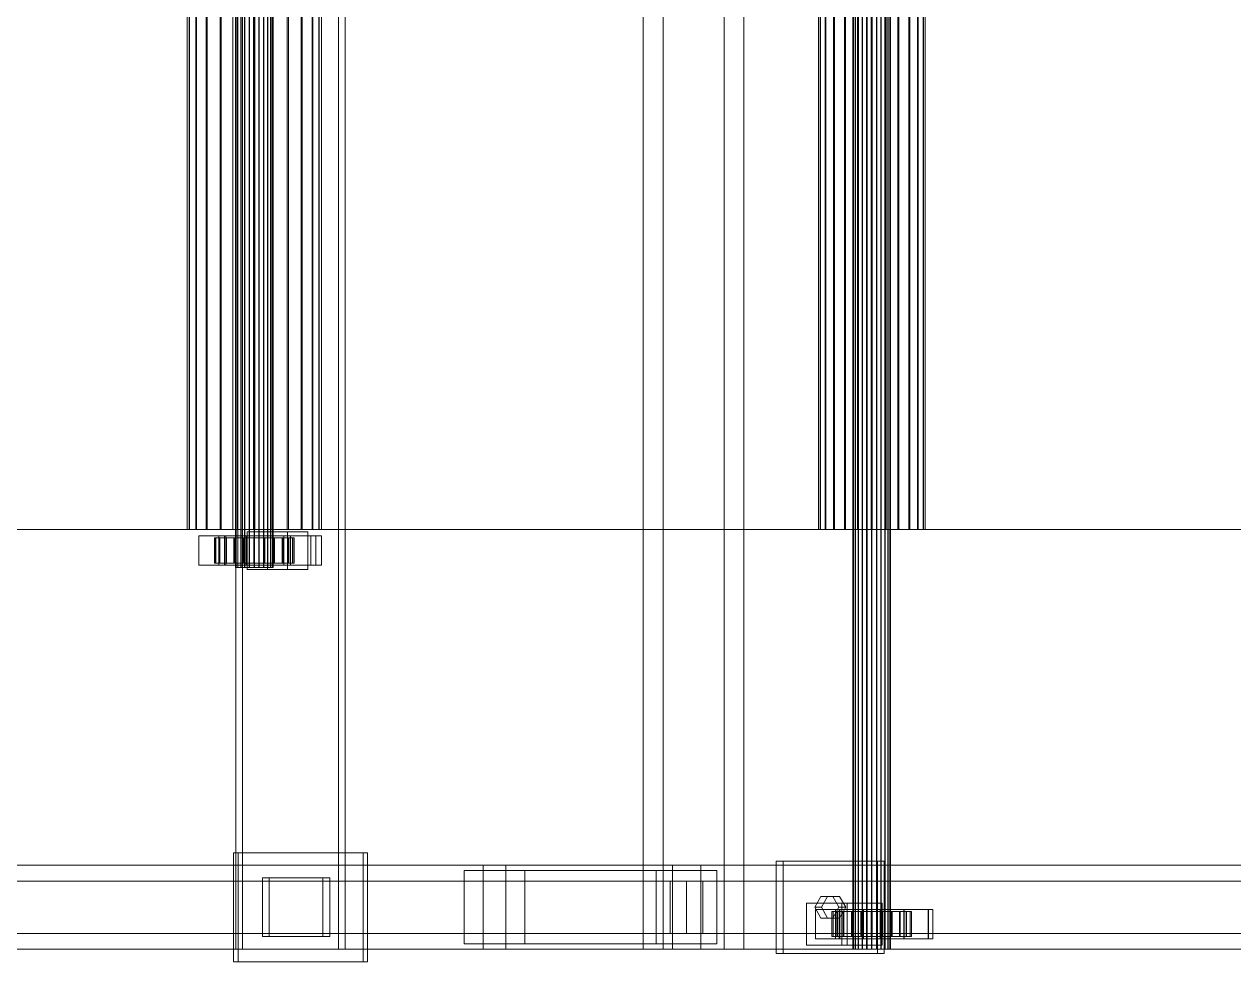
# Model space of a CAD drawing. Header units: millimetres. Extents: x -2500 to 58855, y -53268 to 6837.
# Drawn here: x 29537 to 30114, y -18456 to -18009 of the extents above; entities that cross this region are included whole.
import ezdxf

# ---------------------------------------------------------------- set-up
doc = ezdxf.new("R2010")
doc.units = ezdxf.units.MM
doc.layers.add('superior_C03', color=7, linetype='Continuous', lineweight=0)

msp = doc.modelspace()

# ---------------------------------------------------------------- linework, layer by layer
at = {"layer": 'superior_C03'}
for p, q in [((29638.166, -17550), (29638.166, -18450)), ((29641.398, -18450), (29641.398, -17550)), ((29687.089, -18450), (29687.089, -17550)), ((29690.321, -17550), (29690.321, -18450)), ((29832.379, -17550), (29832.379, -18450)), ((29841.804, -18450), (29841.804, -17550)), ((29870.901, -18450), (29870.901, -17550)), ((29880.326, -17550), (29880.326, -18450)), ((29932.202, -18450), (29932.202, -17550)), ((29932.484, -18450), (29932.484, -17550)), ((29932.534, -18450), (29932.534, -17550)), ((29933.359, -18450), (29933.359, -17550)), ((29933.457, -18450), (29933.457, -17550)), ((29934.769, -18450), (29934.769, -17550)), ((29934.907, -18450), (29934.907, -17550)), ((29936.617, -18450), (29936.617, -17550)), ((29936.787, -18450), (29936.787, -17550)), ((29938.778, -18450), (29938.778, -17550)), ((29938.967, -18450), (29938.967, -17550)), ((29941.104, -18450), (29941.104, -17550)), ((29941.3, -18450), (29941.3, -17550)), ((29943.436, -18450), (29943.436, -17550)), ((29943.626, -18450), (29943.626, -17550)), ((29945.617, -18450), (29945.617, -17550)), ((29945.786, -18450), (29945.786, -17550)), ((29947.496, -18450), (29947.496, -17550)), ((29947.635, -18450), (29947.635, -17550)), ((29948.947, -18450), (29948.947, -17550)), ((29949.045, -18450), (29949.045, -17550)), ((29949.869, -17550), (29949.869, -18450)), ((29949.92, -18450), (29949.92, -17550)), ((29950.201, -18450), (29950.201, -17550)), ((29638.008, -18268), (29638.008, -17732)), ((29638.289, -18268), (29638.289, -17732)), ((29638.34, -18268), (29638.34, -17732)), ((29639.165, -18268), (29639.165, -17732)), ((29639.263, -18268), (29639.263, -17732)), ((29640.575, -18268), (29640.575, -17732)), ((29640.713, -18268), (29640.713, -17732)), ((29642.423, -18268), (29642.423, -17732)), ((29642.592, -18268), (29642.592, -17732)), ((29644.584, -18268), (29644.584, -17732)), ((29644.773, -18268), (29644.773, -17732)), ((29646.91, -18268), (29646.91, -17732)), ((29647.105, -18268), (29647.105, -17732)), ((29649.242, -18268), (29649.242, -17732)), ((29649.431, -18268), (29649.431, -17732)), ((29651.422, -18268), (29651.422, -17732)), ((29651.592, -18268), (29651.592, -17732)), ((29653.302, -18268), (29653.302, -17732)), ((29653.44, -18268), (29653.44, -17732)), ((29654.752, -18268), (29654.752, -17732)), ((29654.85, -18268), (29654.85, -17732)), ((29655.675, -17732), (29655.675, -18268)), ((29655.726, -18268), (29655.726, -17732)), ((29656.007, -18268), (29656.007, -17732)), ((29615.009, -18250), (29615.009, -17750)), ((29616.01, -18250), (29616.01, -17750)), ((29616.19, -18250), (29616.19, -17750)), ((29619.122, -18250), (29619.122, -17750)), ((29619.47, -18250), (29619.47, -17750)), ((29624.135, -18250), (29624.135, -17750)), ((29624.627, -18250), (29624.627, -17750)), ((29630.707, -18250), (29630.707, -17750)), ((29631.31, -18250), (29631.31, -17750)), ((29638.39, -18250), (29638.39, -17750)), ((29639.062, -18250), (29639.062, -17750)), ((29646.659, -18250), (29646.659, -17750)), ((29647.355, -18250), (29647.355, -17750)), ((29654.953, -18250), (29654.953, -17750)), ((29655.625, -18250), (29655.625, -17750)), ((29662.705, -18250), (29662.705, -17750)), ((29663.308, -18250), (29663.308, -17750)), ((29669.387, -18250), (29669.387, -17750)), ((29669.88, -18250), (29669.88, -17750)), ((29674.545, -18250), (29674.545, -17750)), ((29674.893, -18250), (29674.893, -17750)), ((29677.825, -17750), (29677.825, -18250)), ((29678.005, -18250), (29678.005, -17750)), ((29679.006, -18250), (29679.006, -17750)), ((29915.803, -18250), (29915.803, -17750)), ((29916.597, -18250), (29916.597, -17750)), ((29916.74, -18250), (29916.74, -17750)), ((29919.068, -18250), (29919.068, -17750)), ((29919.344, -18250), (29919.344, -17750)), ((29923.047, -18250), (29923.047, -17750)), ((29923.438, -18250), (29923.438, -17750)), ((29928.263, -18250), (29928.263, -17750)), ((29928.742, -18250), (29928.742, -17750)), ((29934.361, -18250), (29934.361, -17750)), ((29934.895, -18250), (29934.895, -17750)), ((29940.926, -18250), (29940.926, -17750)), ((29941.478, -18250), (29941.478, -17750)), ((29947.509, -18250), (29947.509, -17750)), ((29948.042, -18250), (29948.042, -17750)), ((29953.662, -18250), (29953.662, -17750)), ((29954.14, -18250), (29954.14, -17750)), ((29958.966, -18250), (29958.966, -17750)), ((29959.357, -18250), (29959.357, -17750)), ((29963.059, -18250), (29963.059, -17750)), ((29963.336, -18250), (29963.336, -17750)), ((29965.663, -17750), (29965.663, -18250)), ((29965.806, -18250), (29965.806, -17750)), ((29966.6, -18250), (29966.6, -17750)), ((29636.774, -18000), (29636.774, -18250)), ((29638.39, -18250), (29638.39, -18000)), ((36944.047, -18250), (27467.597, -18250)), ((27468.944, -18250), (36945.393, -18250)), ((28692.981, -18250), (29636.774, -18250)), ((28694.597, -18250), (29638.39, -18250)), ((29616.19, -18250), (29615.009, -18250)), ((29615.009, -18250), (29616.01, -18250)), ((29616.01, -18250), (29619.122, -18250)), ((29619.47, -18250), (29616.19, -18250)), ((29619.122, -18250), (29624.135, -18250)), ((29624.627, -18250), (29619.47, -18250)), ((29624.135, -18250), (29630.707, -18250)), ((29631.31, -18250), (29624.627, -18250)), ((29630.707, -18250), (29638.39, -18250)), ((29639.062, -18250), (29631.31, -18250)), ((29636.774, -18250), (29638.39, -18250)), ((29636.774, -18250), (30580.566, -18250)), ((29638.39, -18250), (30582.182, -18250)), ((29638.39, -18250), (29646.659, -18250)), ((29647.355, -18250), (29639.062, -18250)), ((29662.832, -18251), (29643.571, -18251)), ((29643.571, -18251), (29643.571, -18269)), ((29653.266, -18251), (29643.571, -18251)), ((29646.659, -18250), (29654.953, -18250)), ((29655.625, -18250), (29647.355, -18250)), ((29653.266, -18269), (29653.266, -18251)), ((29653.266, -18251), (29672.527, -18251)), ((29654.953, -18250), (29662.705, -18250)), ((29663.308, -18250), (29655.625, -18250)), ((29662.705, -18250), (29669.387, -18250)), ((29662.832, -18269), (29662.832, -18251)), ((29662.832, -18251), (29672.527, -18251)), ((29669.88, -18250), (29663.308, -18250)), ((29669.387, -18250), (29674.545, -18250)), ((29674.893, -18250), (29669.88, -18250)), ((29672.527, -18251), (29672.527, -18269)), ((29674.545, -18250), (29677.825, -18250)), ((29678.005, -18250), (29674.893, -18250)), ((29677.825, -18250), (29679.006, -18250)), ((29679.006, -18250), (29678.005, -18250)), ((29916.74, -18250), (29915.803, -18250)), ((29915.803, -18250), (29916.597, -18250)), ((29916.597, -18250), (29919.068, -18250)), ((29919.344, -18250), (29916.74, -18250)), ((29919.068, -18250), (29923.047, -18250)), ((29923.438, -18250), (29919.344, -18250)), ((29923.047, -18250), (29928.263, -18250)), ((29928.742, -18250), (29923.438, -18250)), ((29928.263, -18250), (29934.361, -18250)), ((29934.895, -18250), (29928.742, -18250)), ((29934.361, -18250), (29940.926, -18250)), ((29941.478, -18250), (29934.895, -18250)), ((29940.926, -18250), (29947.509, -18250)), ((29948.042, -18250), (29941.478, -18250)), ((29947.509, -18250), (29953.662, -18250)), ((29954.14, -18250), (29948.042, -18250)), ((29953.662, -18250), (29958.966, -18250)), ((29959.357, -18250), (29954.14, -18250)), ((29958.966, -18250), (29963.059, -18250)), ((29963.336, -18250), (29959.357, -18250)), ((29963.059, -18250), (29965.663, -18250)), ((29965.806, -18250), (29963.336, -18250)), ((29965.663, -18250), (29966.6, -18250)), ((29966.6, -18250), (29965.806, -18250)), ((29630.22, -18253), (29620.589, -18253)), ((29620.589, -18253), (29620.589, -18267)), ((29633.516, -18253), (29620.589, -18253)), ((29628.602, -18254), (29628.009, -18254)), ((29628.009, -18254), (29638.008, -18254)), ((29628.009, -18266), (29628.009, -18254)), ((29628.009, -18254), (29628.709, -18254)), ((29630.451, -18254), (29628.602, -18254)), ((29628.602, -18254), (29638.289, -18254)), ((29628.602, -18266), (29628.602, -18254)), ((29628.709, -18254), (29638.34, -18254)), ((29628.709, -18266), (29628.709, -18254)), ((29628.709, -18254), (29630.657, -18254)), ((29676.315, -18253), (29630.088, -18253)), ((29630.088, -18253), (29630.088, -18267)), ((29632.781, -18253), (29630.088, -18253)), ((29630.22, -18267), (29630.22, -18253)), ((29630.22, -18253), (29643.147, -18253)), ((29633.427, -18254), (29630.451, -18254)), ((29630.451, -18254), (29639.165, -18254)), ((29630.451, -18266), (29630.451, -18254)), ((29630.657, -18254), (29639.263, -18254)), ((29630.657, -18266), (29630.657, -18254)), ((29630.657, -18254), (29633.719, -18254)), ((29632.781, -18267), (29632.781, -18253)), ((29632.781, -18253), (29679.008, -18253)), ((29637.329, -18254), (29633.427, -18254)), ((29633.427, -18254), (29640.575, -18254)), ((29633.427, -18266), (29633.427, -18254)), ((29633.516, -18267), (29633.516, -18253)), ((29633.516, -18253), (29643.147, -18253)), ((29633.719, -18254), (29640.713, -18254)), ((29633.719, -18266), (29633.719, -18254)), ((29633.719, -18254), (29637.687, -18254)), ((29641.891, -18254), (29637.329, -18254)), ((29637.329, -18254), (29642.423, -18254)), ((29637.329, -18266), (29637.329, -18254)), ((29637.687, -18254), (29642.592, -18254)), ((29637.687, -18266), (29637.687, -18254)), ((29637.687, -18254), (29642.29, -18254)), ((29638.008, -18254), (29638.289, -18254)), ((29638.008, -18254), (29638.008, -18266)), ((29638.34, -18254), (29638.008, -18254)), ((29638.289, -18254), (29639.165, -18254)), ((29638.289, -18254), (29638.289, -18266)), ((29638.34, -18254), (29638.34, -18266)), ((29639.263, -18254), (29638.34, -18254)), ((29639.165, -18254), (29640.575, -18254)), ((29639.165, -18254), (29639.165, -18266)), ((29639.263, -18254), (29639.263, -18266)), ((29640.713, -18254), (29639.263, -18254)), ((29640.575, -18254), (29642.423, -18254)), ((29640.575, -18254), (29640.575, -18266)), ((29640.713, -18254), (29640.713, -18266)), ((29642.592, -18254), (29640.713, -18254)), ((29646.801, -18254), (29641.891, -18254)), ((29641.891, -18254), (29644.584, -18254)), ((29641.891, -18266), (29641.891, -18254)), ((29642.29, -18254), (29644.773, -18254)), ((29642.29, -18266), (29642.29, -18254)), ((29642.29, -18254), (29647.214, -18254)), ((29642.423, -18254), (29644.584, -18254)), ((29642.423, -18254), (29642.423, -18266)), ((29642.592, -18254), (29642.592, -18266)), ((29644.773, -18254), (29642.592, -18254)), ((29643.147, -18253), (29643.147, -18267)), ((29644.584, -18254), (29646.91, -18254)), ((29644.584, -18254), (29644.584, -18266)), ((29644.773, -18254), (29644.773, -18266)), ((29647.105, -18254), (29644.773, -18254)), ((29651.725, -18254), (29646.801, -18254)), ((29646.801, -18254), (29646.91, -18254)), ((29646.801, -18266), (29646.801, -18254)), ((29646.91, -18254), (29649.242, -18254)), ((29646.91, -18254), (29646.91, -18266)), ((29647.214, -18254), (29647.105, -18254)), ((29647.105, -18254), (29647.105, -18266)), ((29649.431, -18254), (29647.105, -18254)), ((29647.214, -18266), (29647.214, -18254)), ((29647.214, -18254), (29652.124, -18254)), ((29651.725, -18254), (29649.242, -18254)), ((29649.242, -18254), (29651.422, -18254)), ((29649.242, -18254), (29649.242, -18266)), ((29652.124, -18254), (29649.431, -18254)), ((29649.431, -18254), (29649.431, -18266)), ((29651.592, -18254), (29649.431, -18254)), ((29661.037, -18253), (29651.407, -18253)), ((29651.407, -18253), (29651.407, -18267)), ((29664.334, -18253), (29651.407, -18253)), ((29656.328, -18254), (29651.422, -18254)), ((29651.422, -18254), (29653.302, -18254)), ((29651.422, -18254), (29651.422, -18266)), ((29656.686, -18254), (29651.592, -18254)), ((29651.592, -18254), (29651.592, -18266)), ((29653.44, -18254), (29651.592, -18254)), ((29656.328, -18254), (29651.725, -18254)), ((29651.725, -18266), (29651.725, -18254)), ((29652.124, -18266), (29652.124, -18254)), ((29652.124, -18254), (29656.686, -18254)), ((29660.296, -18254), (29653.302, -18254)), ((29653.302, -18254), (29654.752, -18254)), ((29653.302, -18254), (29653.302, -18266)), ((29660.588, -18254), (29653.44, -18254)), ((29653.44, -18254), (29653.44, -18266)), ((29654.85, -18254), (29653.44, -18254)), ((29663.358, -18254), (29654.752, -18254)), ((29654.752, -18254), (29655.675, -18254)), ((29654.752, -18254), (29654.752, -18266)), ((29663.564, -18254), (29654.85, -18254)), ((29654.85, -18254), (29654.85, -18266)), ((29655.726, -18254), (29654.85, -18254)), ((29655.675, -18254), (29665.305, -18254)), ((29655.675, -18266), (29655.675, -18254)), ((29655.675, -18254), (29656.007, -18254)), ((29665.412, -18254), (29655.726, -18254)), ((29655.726, -18254), (29655.726, -18266)), ((29656.007, -18254), (29655.726, -18254)), ((29666.006, -18254), (29656.007, -18254)), ((29656.007, -18254), (29656.007, -18266)), ((29660.296, -18254), (29656.328, -18254)), ((29656.328, -18266), (29656.328, -18254)), ((29656.686, -18266), (29656.686, -18254)), ((29656.686, -18254), (29660.588, -18254)), ((29663.358, -18254), (29660.296, -18254)), ((29660.296, -18266), (29660.296, -18254)), ((29660.588, -18266), (29660.588, -18254)), ((29660.588, -18254), (29663.564, -18254)), ((29661.037, -18267), (29661.037, -18253)), ((29661.037, -18253), (29673.964, -18253)), ((29665.305, -18254), (29663.358, -18254)), ((29663.358, -18266), (29663.358, -18254)), ((29663.564, -18266), (29663.564, -18254)), ((29663.564, -18254), (29665.412, -18254)), ((29664.334, -18267), (29664.334, -18253)), ((29664.334, -18253), (29673.964, -18253)), ((29665.305, -18254), (29665.305, -18266)), ((29666.006, -18254), (29665.305, -18254)), ((29665.412, -18266), (29665.412, -18254)), ((29665.412, -18254), (29666.006, -18254)), ((29666.006, -18266), (29666.006, -18254)), ((29673.964, -18253), (29673.964, -18267)), ((29676.315, -18267), (29676.315, -18253)), ((29676.315, -18253), (29679.008, -18253)), ((29679.008, -18253), (29679.008, -18267)), ((29620.589, -18267), (29630.22, -18267)), ((29620.589, -18267), (29633.516, -18267)), ((29638.008, -18266), (29628.009, -18266)), ((29628.009, -18266), (29628.602, -18266)), ((29628.709, -18266), (29628.009, -18266)), ((29638.289, -18266), (29628.602, -18266)), ((29628.602, -18266), (29630.451, -18266)), ((29638.34, -18266), (29628.709, -18266)), ((29630.657, -18266), (29628.709, -18266)), ((29630.088, -18267), (29676.315, -18267)), ((29630.088, -18267), (29632.781, -18267)), ((29643.147, -18267), (29630.22, -18267)), ((29639.165, -18266), (29630.451, -18266)), ((29630.451, -18266), (29633.427, -18266)), ((29639.263, -18266), (29630.657, -18266)), ((29633.719, -18266), (29630.657, -18266)), ((29679.008, -18267), (29632.781, -18267)), ((29640.575, -18266), (29633.427, -18266)), ((29633.427, -18266), (29637.329, -18266)), ((29643.147, -18267), (29633.516, -18267)), ((29640.713, -18266), (29633.719, -18266)), ((29637.687, -18266), (29633.719, -18266)), ((29642.423, -18266), (29637.329, -18266)), ((29637.329, -18266), (29641.891, -18266)), ((29642.592, -18266), (29637.687, -18266)), ((29642.29, -18266), (29637.687, -18266)), ((29638.289, -18266), (29638.008, -18266)), ((29638.008, -18266), (29638.34, -18266)), ((29638.34, -18268), (29638.008, -18268)), ((29638.008, -18268), (29638.289, -18268)), ((29639.165, -18266), (29638.289, -18266)), ((29638.289, -18268), (29639.165, -18268)), ((29638.34, -18266), (29639.263, -18266)), ((29639.263, -18268), (29638.34, -18268)), ((29640.575, -18266), (29639.165, -18266)), ((29639.165, -18268), (29640.575, -18268)), ((29639.263, -18266), (29640.713, -18266)), ((29640.713, -18268), (29639.263, -18268)), ((29642.423, -18266), (29640.575, -18266)), ((29640.575, -18268), (29642.423, -18268)), ((29640.713, -18266), (29642.592, -18266)), ((29642.592, -18268), (29640.713, -18268)), ((29644.584, -18266), (29641.891, -18266)), ((29641.891, -18266), (29646.801, -18266)), ((29644.773, -18266), (29642.29, -18266)), ((29647.214, -18266), (29642.29, -18266)), ((29644.584, -18266), (29642.423, -18266)), ((29642.423, -18268), (29644.584, -18268)), ((29642.592, -18266), (29644.773, -18266)), ((29644.773, -18268), (29642.592, -18268)), ((29643.571, -18269), (29662.832, -18269)), ((29653.266, -18269), (29643.571, -18269)), ((29646.91, -18266), (29644.584, -18266)), ((29644.584, -18268), (29646.91, -18268)), ((29644.773, -18266), (29647.105, -18266)), ((29647.105, -18268), (29644.773, -18268)), ((29646.91, -18266), (29646.801, -18266)), ((29646.801, -18266), (29651.725, -18266)), ((29649.242, -18266), (29646.91, -18266)), ((29646.91, -18268), (29649.242, -18268)), ((29647.105, -18266), (29647.214, -18266)), ((29647.105, -18266), (29649.431, -18266)), ((29649.431, -18268), (29647.105, -18268)), ((29652.124, -18266), (29647.214, -18266)), ((29651.422, -18266), (29649.242, -18266)), ((29649.242, -18266), (29651.725, -18266)), ((29649.242, -18268), (29651.422, -18268)), ((29649.431, -18266), (29652.124, -18266)), ((29649.431, -18266), (29651.592, -18266)), ((29651.592, -18268), (29649.431, -18268)), ((29651.407, -18267), (29661.037, -18267)), ((29651.407, -18267), (29664.334, -18267)), ((29653.302, -18266), (29651.422, -18266)), ((29651.422, -18266), (29656.328, -18266)), ((29651.422, -18268), (29653.302, -18268)), ((29651.592, -18266), (29656.686, -18266)), ((29651.592, -18266), (29653.44, -18266)), ((29653.44, -18268), (29651.592, -18268)), ((29651.725, -18266), (29656.328, -18266)), ((29656.686, -18266), (29652.124, -18266)), ((29672.527, -18269), (29653.266, -18269)), ((29654.752, -18266), (29653.302, -18266)), ((29653.302, -18266), (29660.296, -18266)), ((29653.302, -18268), (29654.752, -18268)), ((29653.44, -18266), (29660.588, -18266)), ((29653.44, -18266), (29654.85, -18266)), ((29654.85, -18268), (29653.44, -18268)), ((29655.675, -18266), (29654.752, -18266)), ((29654.752, -18266), (29663.358, -18266)), ((29654.752, -18268), (29655.675, -18268)), ((29654.85, -18266), (29663.564, -18266)), ((29654.85, -18266), (29655.726, -18266)), ((29655.726, -18268), (29654.85, -18268)), ((29665.305, -18266), (29655.675, -18266)), ((29656.007, -18266), (29655.675, -18266)), ((29655.675, -18268), (29656.007, -18268)), ((29655.726, -18266), (29665.412, -18266)), ((29655.726, -18266), (29656.007, -18266)), ((29656.007, -18268), (29655.726, -18268)), ((29656.007, -18266), (29666.006, -18266)), ((29656.328, -18266), (29660.296, -18266)), ((29660.588, -18266), (29656.686, -18266)), ((29660.296, -18266), (29663.358, -18266)), ((29663.564, -18266), (29660.588, -18266)), ((29673.964, -18267), (29661.037, -18267)), ((29672.527, -18269), (29662.832, -18269)), ((29663.358, -18266), (29665.305, -18266)), ((29665.412, -18266), (29663.564, -18266)), ((29673.964, -18267), (29664.334, -18267)), ((29665.305, -18266), (29666.006, -18266)), ((29666.006, -18266), (29665.412, -18266)), ((29679.008, -18267), (29676.315, -18267)), ((29698.831, -18404), (29637.196, -18404)), ((29637.196, -18404), (29637.196, -18456)), ((29639.35, -18404), (29637.196, -18404)), ((29639.35, -18456), (29639.35, -18404)), ((29639.35, -18404), (29700.986, -18404)), ((29698.831, -18456), (29698.831, -18404)), ((29698.831, -18404), (29700.986, -18404)), ((29700.986, -18404), (29700.986, -18456)), ((29756.035, -18410), (28600.37, -18410)), ((28611.143, -18410), (29766.807, -18410)), ((29846.253, -18410), (28690.589, -18410)), ((28704.054, -18410), (29859.719, -18410)), ((29775.867, -18412.5), (29746.975, -18412.5)), ((29746.975, -18412.5), (29746.975, -18447.5)), ((29838.54, -18412.5), (29746.975, -18412.5)), ((29756.035, -18410), (29756.035, -18450)), ((29766.807, -18410), (29756.035, -18410)), ((30911.7, -18410), (29756.035, -18410)), ((29766.807, -18450), (29766.807, -18410)), ((29766.807, -18410), (30922.472, -18410)), ((29775.867, -18447.5), (29775.867, -18412.5)), ((29775.867, -18412.5), (29867.432, -18412.5)), ((29838.54, -18447.5), (29838.54, -18412.5)), ((29838.54, -18412.5), (29867.432, -18412.5)), ((29846.253, -18410), (29846.253, -18450)), ((29859.719, -18410), (29846.253, -18410)), ((31001.918, -18410), (29846.253, -18410)), ((29859.719, -18450), (29859.719, -18410)), ((29859.719, -18410), (31015.383, -18410)), ((29867.432, -18412.5), (29867.432, -18447.5)), ((29943.895, -18408), (29895.742, -18408)), ((29895.742, -18408), (29895.742, -18452)), ((29898.974, -18408), (29895.742, -18408)), ((29898.974, -18452), (29898.974, -18408)), ((29898.974, -18408), (29947.127, -18408)), ((29943.895, -18452), (29943.895, -18408)), ((29943.895, -18408), (29947.127, -18408)), ((29947.127, -18408), (29947.127, -18452)), ((28605.705, -18417.5), (29852.935, -18417.5)), ((29853.037, -18417.5), (28605.808, -18417.5)), ((29679.766, -18416), (29650.875, -18416)), ((29650.875, -18416), (29650.875, -18444)), ((29654.106, -18416), (29650.875, -18416)), ((29654.106, -18444), (29654.106, -18416)), ((29654.106, -18416), (29682.998, -18416)), ((29679.766, -18444), (29679.766, -18416)), ((29679.766, -18416), (29682.998, -18416)), ((29682.998, -18416), (29682.998, -18444)), ((29845.162, -18417.5), (29860.811, -18417.5)), ((29845.162, -18442.5), (29845.162, -18417.5)), ((30909.261, -18417.5), (29845.162, -18417.5)), ((29852.935, -18442.5), (29852.935, -18417.5)), ((29852.935, -18417.5), (29853.037, -18417.5)), ((29853.037, -18417.5), (29853.037, -18442.5)), ((29860.811, -18417.5), (29860.811, -18442.5)), ((29860.811, -18417.5), (30924.91, -18417.5)), ((29914.04, -18430), (29916.93, -18424.804)), ((29916.93, -18424.804), (29922.708, -18424.804)), ((29920.161, -18424.804), (29916.93, -18424.804)), ((29920.161, -18424.804), (29917.272, -18430)), ((29925.94, -18424.804), (29920.161, -18424.804)), ((29922.708, -18424.804), (29925.597, -18430)), ((29925.94, -18424.804), (29922.708, -18424.804)), ((29928.829, -18430), (29925.94, -18424.804)), ((29929.449, -18428), (29910.188, -18428)), ((29910.188, -18428), (29910.188, -18448)), ((29926.993, -18428), (29910.188, -18428)), ((29916.93, -18435.196), (29914.04, -18430)), ((29914.04, -18430), (29917.272, -18430)), ((29917.272, -18430), (29920.161, -18435.196)), ((29925.597, -18430), (29922.708, -18435.196)), ((29928.829, -18430), (29925.597, -18430)), ((29925.94, -18435.196), (29928.829, -18430)), ((29926.993, -18448), (29926.993, -18428)), ((29926.993, -18428), (29946.254, -18428)), ((29929.449, -18448), (29929.449, -18428)), ((29929.449, -18428), (29946.254, -18428)), ((29946.254, -18428), (29946.254, -18448)), ((29925.916, -18431), (29914.359, -18431)), ((29914.359, -18431), (29914.359, -18445)), ((29925.67, -18431), (29914.359, -18431)), ((29922.708, -18435.196), (29916.93, -18435.196)), ((29920.161, -18435.196), (29916.93, -18435.196)), ((29920.161, -18435.196), (29925.94, -18435.196)), ((29922.797, -18432), (29922.203, -18432)), ((29922.203, -18432), (29932.202, -18432)), ((29922.203, -18444), (29922.203, -18432)), ((29922.203, -18432), (29922.904, -18432)), ((29925.94, -18435.196), (29922.708, -18435.196)), ((29924.645, -18432), (29922.797, -18432)), ((29922.797, -18432), (29932.484, -18432)), ((29922.797, -18444), (29922.797, -18432)), ((29922.904, -18432), (29932.534, -18432)), ((29922.904, -18444), (29922.904, -18432)), ((29922.904, -18432), (29924.852, -18432)), ((29968.2, -18431), (29923.899, -18431)), ((29923.899, -18431), (29923.899, -18445)), ((29926.054, -18431), (29923.899, -18431)), ((29927.621, -18432), (29924.645, -18432)), ((29924.645, -18432), (29933.359, -18432)), ((29924.645, -18444), (29924.645, -18432)), ((29924.852, -18432), (29933.457, -18432)), ((29924.852, -18444), (29924.852, -18432)), ((29924.852, -18432), (29927.914, -18432)), ((29925.67, -18445), (29925.67, -18431)), ((29925.67, -18431), (29937.227, -18431)), ((29925.916, -18445), (29925.916, -18431)), ((29925.916, -18431), (29937.227, -18431)), ((29926.054, -18445), (29926.054, -18431)), ((29926.054, -18431), (29970.354, -18431)), ((29931.523, -18432), (29927.621, -18432)), ((29927.621, -18432), (29934.769, -18432)), ((29927.621, -18444), (29927.621, -18432)), ((29927.914, -18432), (29934.907, -18432)), ((29927.914, -18444), (29927.914, -18432)), ((29927.914, -18432), (29931.881, -18432)), ((29936.085, -18432), (29931.523, -18432)), ((29931.523, -18432), (29936.617, -18432)), ((29931.523, -18444), (29931.523, -18432)), ((29931.881, -18432), (29936.787, -18432)), ((29931.881, -18444), (29931.881, -18432)), ((29931.881, -18432), (29936.484, -18432)), ((29932.202, -18432), (29932.484, -18432)), ((29932.202, -18432), (29932.202, -18444)), ((29932.534, -18432), (29932.202, -18432)), ((29932.484, -18432), (29933.359, -18432)), ((29932.484, -18432), (29932.484, -18444)), ((29932.534, -18432), (29932.534, -18444)), ((29933.457, -18432), (29932.534, -18432)), ((29933.359, -18432), (29934.769, -18432)), ((29933.359, -18432), (29933.359, -18444)), ((29933.457, -18432), (29933.457, -18444)), ((29934.907, -18432), (29933.457, -18432)), ((29934.769, -18432), (29936.617, -18432)), ((29934.769, -18432), (29934.769, -18444)), ((29934.907, -18432), (29934.907, -18444)), ((29936.787, -18432), (29934.907, -18432)), ((29940.995, -18432), (29936.085, -18432)), ((29936.085, -18432), (29938.778, -18432)), ((29936.085, -18444), (29936.085, -18432)), ((29936.484, -18432), (29938.967, -18432)), ((29936.484, -18444), (29936.484, -18432)), ((29936.484, -18432), (29941.408, -18432)), ((29936.617, -18432), (29938.778, -18432)), ((29936.617, -18432), (29936.617, -18444)), ((29936.787, -18432), (29936.787, -18444)), ((29938.967, -18432), (29936.787, -18432)), ((29937.227, -18431), (29937.227, -18445)), ((29938.778, -18432), (29941.104, -18432)), ((29938.778, -18432), (29938.778, -18444)), ((29938.967, -18432), (29938.967, -18444)), ((29941.3, -18432), (29938.967, -18432)), ((29945.919, -18432), (29940.995, -18432)), ((29940.995, -18432), (29941.104, -18432)), ((29940.995, -18444), (29940.995, -18432)), ((29941.104, -18432), (29943.436, -18432)), ((29941.104, -18432), (29941.104, -18444)), ((29941.408, -18432), (29941.3, -18432)), ((29941.3, -18432), (29941.3, -18444)), ((29943.626, -18432), (29941.3, -18432)), ((29941.408, -18444), (29941.408, -18432)), ((29941.408, -18432), (29946.319, -18432)), ((29945.919, -18432), (29943.436, -18432)), ((29943.436, -18432), (29945.617, -18432)), ((29943.436, -18432), (29943.436, -18444)), ((29946.319, -18432), (29943.626, -18432)), ((29943.626, -18432), (29943.626, -18444)), ((29945.786, -18432), (29943.626, -18432)), ((29956.733, -18431), (29945.177, -18431)), ((29945.177, -18431), (29945.177, -18445)), ((29956.488, -18431), (29945.177, -18431)), ((29950.522, -18432), (29945.617, -18432)), ((29945.617, -18432), (29947.496, -18432)), ((29945.617, -18432), (29945.617, -18444)), ((29950.88, -18432), (29945.786, -18432)), ((29945.786, -18432), (29945.786, -18444)), ((29947.635, -18432), (29945.786, -18432)), ((29950.522, -18432), (29945.919, -18432)), ((29945.919, -18444), (29945.919, -18432)), ((29946.319, -18444), (29946.319, -18432)), ((29946.319, -18432), (29950.88, -18432)), ((29954.49, -18432), (29947.496, -18432)), ((29947.496, -18432), (29948.947, -18432)), ((29947.496, -18432), (29947.496, -18444)), ((29954.782, -18432), (29947.635, -18432)), ((29947.635, -18432), (29947.635, -18444)), ((29949.045, -18432), (29947.635, -18432)), ((29957.552, -18432), (29948.947, -18432)), ((29948.947, -18432), (29949.869, -18432)), ((29948.947, -18432), (29948.947, -18444)), ((29957.759, -18432), (29949.045, -18432)), ((29949.045, -18432), (29949.045, -18444)), ((29949.92, -18432), (29949.045, -18432)), ((29949.869, -18432), (29959.5, -18432)), ((29949.869, -18444), (29949.869, -18432)), ((29949.869, -18432), (29950.201, -18432)), ((29959.607, -18432), (29949.92, -18432)), ((29949.92, -18432), (29949.92, -18444)), ((29950.201, -18432), (29949.92, -18432)), ((29960.201, -18432), (29950.201, -18432)), ((29950.201, -18432), (29950.201, -18444)), ((29954.49, -18432), (29950.522, -18432)), ((29950.522, -18444), (29950.522, -18432)), ((29950.88, -18444), (29950.88, -18432)), ((29950.88, -18432), (29954.782, -18432)), ((29957.552, -18432), (29954.49, -18432)), ((29954.49, -18444), (29954.49, -18432)), ((29954.782, -18444), (29954.782, -18432)), ((29954.782, -18432), (29957.759, -18432)), ((29956.488, -18445), (29956.488, -18431)), ((29956.488, -18431), (29968.044, -18431)), ((29956.733, -18445), (29956.733, -18431)), ((29956.733, -18431), (29968.044, -18431)), ((29959.5, -18432), (29957.552, -18432)), ((29957.552, -18444), (29957.552, -18432)), ((29957.759, -18444), (29957.759, -18432)), ((29957.759, -18432), (29959.607, -18432)), ((29959.5, -18432), (29959.5, -18444)), ((29960.201, -18432), (29959.5, -18432)), ((29959.607, -18444), (29959.607, -18432)), ((29959.607, -18432), (29960.201, -18432)), ((29960.201, -18444), (29960.201, -18432)), ((29968.044, -18431), (29968.044, -18445)), ((29968.2, -18445), (29968.2, -18431)), ((29968.2, -18431), (29970.354, -18431)), ((29970.354, -18431), (29970.354, -18445)), ((28605.705, -18442.5), (29852.935, -18442.5)), ((28605.808, -18442.5), (29853.037, -18442.5)), ((29650.875, -18444), (29679.766, -18444)), ((29650.875, -18444), (29654.106, -18444)), ((29682.998, -18444), (29654.106, -18444)), ((29682.998, -18444), (29679.766, -18444)), ((29746.975, -18447.5), (29775.867, -18447.5)), ((29838.54, -18447.5), (29746.975, -18447.5)), ((29867.432, -18447.5), (29775.867, -18447.5)), ((29867.432, -18447.5), (29838.54, -18447.5)), ((29860.811, -18442.5), (29845.162, -18442.5)), ((29845.162, -18442.5), (30909.261, -18442.5)), ((29853.037, -18442.5), (29852.935, -18442.5)), ((29860.811, -18442.5), (30924.91, -18442.5)), ((29910.188, -18448), (29929.449, -18448)), ((29910.188, -18448), (29926.993, -18448)), ((29914.359, -18445), (29925.916, -18445)), ((29914.359, -18445), (29925.67, -18445)), ((29932.202, -18444), (29922.203, -18444)), ((29922.203, -18444), (29922.797, -18444)), ((29922.904, -18444), (29922.203, -18444)), ((29932.484, -18444), (29922.797, -18444)), ((29922.797, -18444), (29924.645, -18444)), ((29932.534, -18444), (29922.904, -18444)), ((29924.852, -18444), (29922.904, -18444)), ((29923.899, -18445), (29968.2, -18445)), ((29923.899, -18445), (29926.054, -18445)), ((29933.359, -18444), (29924.645, -18444)), ((29924.645, -18444), (29927.621, -18444)), ((29933.457, -18444), (29924.852, -18444)), ((29927.914, -18444), (29924.852, -18444)), ((29937.227, -18445), (29925.67, -18445)), ((29937.227, -18445), (29925.916, -18445)), ((29970.354, -18445), (29926.054, -18445)), ((29946.254, -18448), (29926.993, -18448)), ((29934.769, -18444), (29927.621, -18444)), ((29927.621, -18444), (29931.523, -18444)), ((29934.907, -18444), (29927.914, -18444)), ((29931.881, -18444), (29927.914, -18444)), ((29946.254, -18448), (29929.449, -18448)), ((29936.617, -18444), (29931.523, -18444)), ((29931.523, -18444), (29936.085, -18444)), ((29936.787, -18444), (29931.881, -18444)), ((29936.484, -18444), (29931.881, -18444)), ((29932.484, -18444), (29932.202, -18444)), ((29932.202, -18444), (29932.534, -18444)), ((29933.359, -18444), (29932.484, -18444)), ((29932.534, -18444), (29933.457, -18444)), ((29934.769, -18444), (29933.359, -18444)), ((29933.457, -18444), (29934.907, -18444)), ((29936.617, -18444), (29934.769, -18444)), ((29934.907, -18444), (29936.787, -18444)), ((29938.778, -18444), (29936.085, -18444)), ((29936.085, -18444), (29940.995, -18444)), ((29938.967, -18444), (29936.484, -18444)), ((29941.408, -18444), (29936.484, -18444)), ((29938.778, -18444), (29936.617, -18444)), ((29936.787, -18444), (29938.967, -18444)), ((29941.104, -18444), (29938.778, -18444)), ((29938.967, -18444), (29941.3, -18444)), ((29941.104, -18444), (29940.995, -18444)), ((29940.995, -18444), (29945.919, -18444)), ((29943.436, -18444), (29941.104, -18444)), ((29941.3, -18444), (29941.408, -18444)), ((29941.3, -18444), (29943.626, -18444)), ((29946.319, -18444), (29941.408, -18444)), ((29945.617, -18444), (29943.436, -18444)), ((29943.436, -18444), (29945.919, -18444)), ((29943.626, -18444), (29946.319, -18444)), ((29943.626, -18444), (29945.786, -18444)), ((29945.177, -18445), (29956.733, -18445)), ((29945.177, -18445), (29956.488, -18445)), ((29947.496, -18444), (29945.617, -18444)), ((29945.617, -18444), (29950.522, -18444)), ((29945.786, -18444), (29950.88, -18444)), ((29945.786, -18444), (29947.635, -18444)), ((29945.919, -18444), (29950.522, -18444)), ((29950.88, -18444), (29946.319, -18444)), ((29948.947, -18444), (29947.496, -18444)), ((29947.496, -18444), (29954.49, -18444)), ((29947.635, -18444), (29954.782, -18444)), ((29947.635, -18444), (29949.045, -18444)), ((29949.869, -18444), (29948.947, -18444)), ((29948.947, -18444), (29957.552, -18444)), ((29949.045, -18444), (29957.759, -18444)), ((29949.045, -18444), (29949.92, -18444)), ((29959.5, -18444), (29949.869, -18444)), ((29950.201, -18444), (29949.869, -18444)), ((29949.92, -18444), (29959.607, -18444)), ((29949.92, -18444), (29950.201, -18444)), ((29950.201, -18444), (29960.201, -18444)), ((29950.522, -18444), (29954.49, -18444)), ((29954.782, -18444), (29950.88, -18444)), ((29954.49, -18444), (29957.552, -18444)), ((29957.759, -18444), (29954.782, -18444)), ((29968.044, -18445), (29956.488, -18445)), ((29968.044, -18445), (29956.733, -18445)), ((29957.552, -18444), (29959.5, -18444)), ((29959.607, -18444), (29957.759, -18444)), ((29959.5, -18444), (29960.201, -18444)), ((29960.201, -18444), (29959.607, -18444)), ((29970.354, -18445), (29968.2, -18445)), ((28600.37, -18450), (29756.035, -18450)), ((28611.143, -18450), (29766.807, -18450)), ((28690.589, -18450), (29846.253, -18450)), ((28704.054, -18450), (29859.719, -18450)), ((29638.166, -18450), (29687.089, -18450)), ((29638.166, -18450), (29641.398, -18450)), ((29690.321, -18450), (29641.398, -18450)), ((29690.321, -18450), (29687.089, -18450)), ((29756.035, -18450), (29766.807, -18450)), ((29756.035, -18450), (30911.7, -18450)), ((29766.807, -18450), (30922.472, -18450)), ((29832.379, -18450), (29870.901, -18450)), ((29832.379, -18450), (29841.804, -18450)), ((29880.326, -18450), (29841.804, -18450)), ((29846.253, -18450), (29859.719, -18450)), ((29846.253, -18450), (31001.918, -18450)), ((29859.719, -18450), (31015.383, -18450)), ((29880.326, -18450), (29870.901, -18450)), ((29895.742, -18452), (29943.895, -18452)), ((29895.742, -18452), (29898.974, -18452)), ((29947.127, -18452), (29898.974, -18452)), ((29932.534, -18450), (29932.202, -18450)), ((29932.202, -18450), (29932.484, -18450)), ((29932.484, -18450), (29933.359, -18450)), ((29933.457, -18450), (29932.534, -18450)), ((29933.359, -18450), (29934.769, -18450)), ((29934.907, -18450), (29933.457, -18450)), ((29934.769, -18450), (29936.617, -18450)), ((29936.787, -18450), (29934.907, -18450)), ((29936.617, -18450), (29938.778, -18450)), ((29938.967, -18450), (29936.787, -18450)), ((29938.778, -18450), (29941.104, -18450)), ((29941.3, -18450), (29938.967, -18450)), ((29941.104, -18450), (29943.436, -18450)), ((29943.626, -18450), (29941.3, -18450)), ((29943.436, -18450), (29945.617, -18450)), ((29945.786, -18450), (29943.626, -18450)), ((29947.127, -18452), (29943.895, -18452)), ((29945.617, -18450), (29947.496, -18450)), ((29947.635, -18450), (29945.786, -18450)), ((29947.496, -18450), (29948.947, -18450)), ((29949.045, -18450), (29947.635, -18450)), ((29948.947, -18450), (29949.869, -18450)), ((29949.92, -18450), (29949.045, -18450)), ((29949.869, -18450), (29950.201, -18450)), ((29950.201, -18450), (29949.92, -18450)), ((29637.196, -18456), (29698.831, -18456)), ((29637.196, -18456), (29639.35, -18456)), ((29700.986, -18456), (29639.35, -18456)), ((29700.986, -18456), (29698.831, -18456))]:
    msp.add_line(p, q, dxfattribs=at)

doc.saveas('drawing.dxf')
